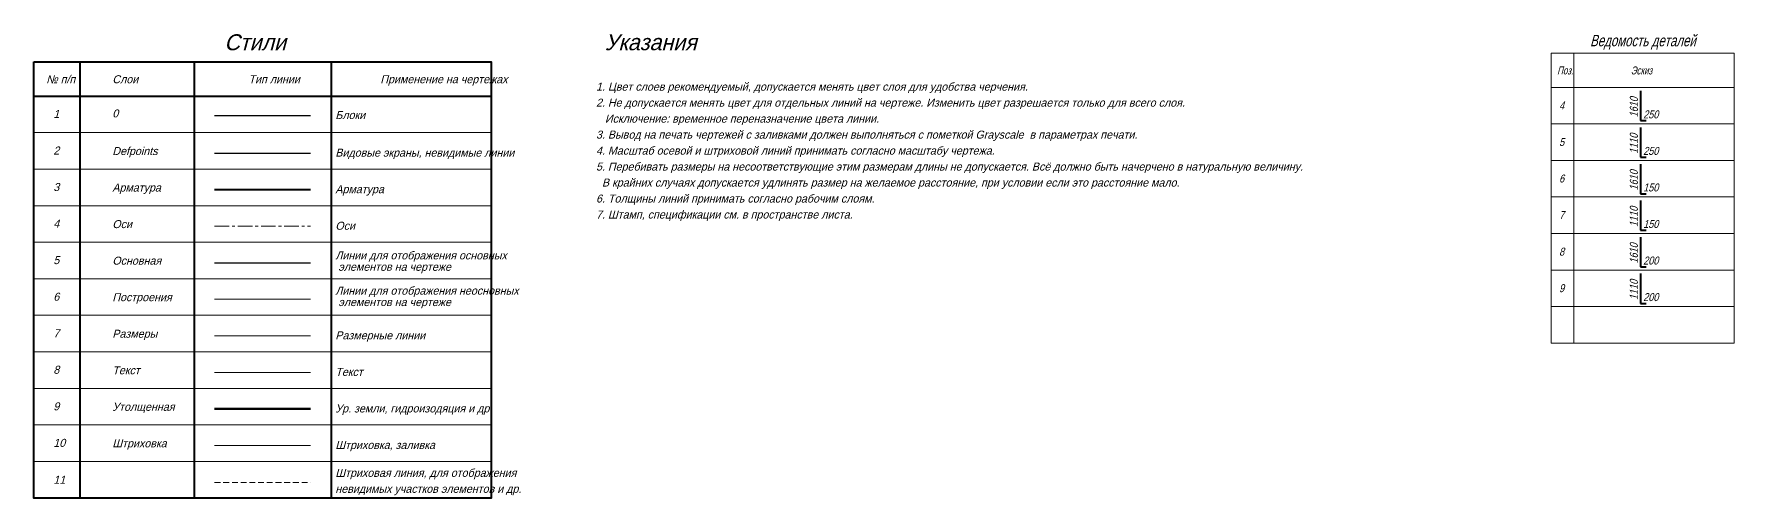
# Model space of a CAD drawing. Header units: millimetres. Extents: x 5929542 to 6152618, y 10240044 to 10382466.
# Drawn here: x 6078247 to 6152618, y 10362122 to 10382441 of the extents above; entities that cross this region are included whole.
import ezdxf
from ezdxf.enums import TextEntityAlignment as Align

# ---------------------------------------------------------------- set-up
doc = ezdxf.new("R2010")
doc.units = ezdxf.units.MM
doc.linetypes.add('осевая', pattern=[50.8, 31.75, -6.35, 6.35, -6.35])
doc.linetypes.add('штриховая', pattern=[19.05, 12.7, -6.35])
doc.layers.get('Defpoints').update_dxf_attribs({"color": 253})
for name, color, linetype, lineweight in [('арматура', 7, 'Continuous', 40), ('Оси', 6, 'осевая', 9), ('Основная', 7, 'Continuous', 30), ('Построения', 7, 'Continuous', 13), ('Размеры', 172, 'Continuous', 13), ('Текст', 134, 'Continuous', 13), ('Утолщенная', 7, 'Continuous', 60), ('Штриховка', 253, 'Continuous', 13)]:
    doc.layers.add(name, color=color, linetype=linetype, lineweight=lineweight)
doc.styles.add('GOST 2.304', font='mipgost.ttf', dxfattribs={"width": 0.75, "oblique": 15})

msp = doc.modelspace()

# ---------------------------------------------------------------- linework, layer by layer
msp.add_line((6086148.32731, 10378873.00297), (6090348.34798, 10378873.00297))
at = {"layer": 'Defpoints'}
msp.add_line((6086148.32731, 10377225.05349), (6090348.34798, 10377225.05349), dxfattribs=at)
at = {"layer": 'арматура'}
for p, q in [((6080247.47898, 10381221.71929), (6080247.47898, 10362121.71929)), ((6085247.47898, 10381221.71929), (6085247.47898, 10362121.71929)), ((6091247.47898, 10381221.71929), (6091247.47898, 10362121.71929)), ((6078247.47898, 10379721.71929), (6098247.47898, 10379721.71929)), ((6148526.28749, 10379946.62223), (6148526.28749, 10378646.62223)), ((6148526.28749, 10378646.62223), (6148776.28749, 10378646.62223)), ((6148526.28749, 10378346.62223), (6148526.28749, 10377046.62223)), ((6148526.28749, 10377046.62223), (6148776.28749, 10377046.62223)), ((6148526.28749, 10376746.62223), (6148526.28749, 10375446.62223)), ((6086148.32731, 10375625.05349), (6090348.34798, 10375625.05349)), ((6148526.28749, 10375446.62223), (6148776.28749, 10375446.62223)), ((6148526.28749, 10375146.62223), (6148526.28749, 10373846.62223)), ((6148526.28749, 10373846.62223), (6148776.28749, 10373846.62223)), ((6148526.28749, 10373546.62223), (6148526.28749, 10372246.62223)), ((6148526.28749, 10372246.62223), (6148776.28749, 10372246.62223)), ((6148526.28749, 10371946.62223), (6148526.28749, 10370646.62223)), ((6148526.28749, 10370646.62223), (6148776.28749, 10370646.62223))]:
    msp.add_line(p, q, dxfattribs=at)
msp.add_lwpolyline([(6078247.47898, 10381221.71929), (6098247.47898, 10381221.71929), (6098247.47898, 10362121.71929), (6078247.47898, 10362121.71929)], close=True, dxfattribs=at)
at = {"layer": 'Оси', "ltscale": 20}
msp.add_line((6086148.32731, 10374025.05349), (6090348.34798, 10374025.05349), dxfattribs=at)
at = {"layer": 'Основная'}
msp.add_line((6086148.32731, 10372425.05349), (6090348.34798, 10372425.05349), dxfattribs=at)
at = {"layer": 'Построения'}
for p, q in [((6144618.45528, 10381603.04321), (6144618.45528, 10368903.04321)), ((6144618.45528, 10381603.04321), (6152618.45528, 10381603.04321)), ((6145618.45528, 10381603.04321), (6145618.45528, 10368903.04321)), ((6152618.45528, 10381603.04321), (6152618.45528, 10368903.04321)), ((6144618.45528, 10380103.04321), (6152618.45528, 10380103.04321)), ((6144618.45528, 10378503.04321), (6152618.45528, 10378503.04321)), ((6078247.47898, 10378121.71929), (6098247.47898, 10378121.71929)), ((6078247.47898, 10376521.71929), (6098247.47898, 10376521.71929)), ((6144618.45528, 10376903.04321), (6152618.45528, 10376903.04321)), ((6078247.47898, 10374921.71929), (6098247.47898, 10374921.71929)), ((6144618.45528, 10375303.04321), (6152618.45528, 10375303.04321)), ((6078247.47898, 10373321.71929), (6098247.47898, 10373321.71929)), ((6144618.45528, 10373703.04321), (6152618.45528, 10373703.04321)), ((6144618.45528, 10372103.04321), (6152618.45528, 10372103.04321)), ((6078247.47898, 10371721.71929), (6098247.47898, 10371721.71929)), ((6086148.32731, 10370825.05349), (6090348.34798, 10370825.05349)), ((6144618.45528, 10370503.04321), (6152618.45528, 10370503.04321)), ((6078247.47898, 10370121.71929), (6098247.47898, 10370121.71929)), ((6144618.45528, 10368903.04321), (6152618.45528, 10368903.04321)), ((6078247.47898, 10368521.71929), (6098247.47898, 10368521.71929)), ((6078247.47898, 10366921.71929), (6098247.47898, 10366921.71929)), ((6078247.47898, 10365321.71929), (6098247.47898, 10365321.71929)), ((6078247.47898, 10363721.71929), (6098247.47898, 10363721.71929)), ((6078247.47898, 10362121.71929), (6098247.47898, 10362121.71929))]:
    msp.add_line(p, q, dxfattribs=at)
at = {"layer": 'Построения', "linetype": 'штриховая', "ltscale": 20}
msp.add_line((6086148.32731, 10362806.56938), (6090348.34798, 10362806.56938), dxfattribs=at)
at = {"layer": 'Размеры'}
msp.add_line((6086148.32731, 10369225.05349), (6090348.34798, 10369225.05349), dxfattribs=at)
at = {"layer": 'Текст'}
msp.add_line((6086148.32731, 10367625.05349), (6090348.34798, 10367625.05349), dxfattribs=at)
at = {"layer": 'Утолщенная'}
msp.add_line((6086148.32731, 10366025.05349), (6090348.34798, 10366025.05349), dxfattribs=at)
at = {"layer": 'Штриховка'}
msp.add_line((6086148.32731, 10364425.05349), (6090348.34798, 10364425.05349), dxfattribs=at)

# ---------------------------------------------------------------- texts
at = {"layer": 'Текст', "style": 'GOST 2.304', "oblique": 15}
for s, height, p in [('Стили', 700, (6086572.55541, 10382079.02746)), ('Указания', 700, (6103216.06087, 10382079.02746)), ('№ п/п', 350, (6078782.07089, 10380458.99649)), ('Слои', 350, (6081675.58981, 10380458.99649)), ('Тип линии', 350, (6087633.02295, 10380458.99649)), ('Применение на чертежах', 350, (6093399.43645, 10380458.99649)), ('1. Цвет слоев рекомендуемый, допускается менять цвет слоя для удобства черчения.', 350, (6102835.58063, 10380134.34667)), ('2. Не допускается менять цвет для отдельных линий на чертеже. Изменить цвет разрешается только для всего слоя.', 350, (6102835.58063, 10379434.34667)), ('1', 350, (6079094.42422, 10378938.1982)), ('0', 350, (6081675.58981, 10378963.24236)), ('Блоки', 350, (6091431.35456, 10378891.95561)), ('   Исключение: временное переназначение цвета линии.', 350, (6102835.58063, 10378734.34667)), ('3. Вывод на печать чертежей с заливками должен выполняться с пометкой Grayscale  в параметрах печати.', 350, (6102835.58063, 10378034.34667)), ('2', 350, (6079094.42422, 10377338.1982)), ('Defpoints', 350, (6081675.58981, 10377315.29287)), ('Видовые экраны, невидимые линии', 350, (6091431.35456, 10377244.00613)), ('4. Масштаб осевой и штриховой линий принимать согласно масштабу чертежа.', 350, (6102835.58063, 10377334.34667)), ('5. Перебивать размеры на несоответствующие этим размерам длины не допускается. Всё должно быть начерчено в натуральную величину.', 350, (6102835.58063, 10376634.34667)), ('3', 350, (6079094.42422, 10375738.1982)), ('Арматура', 350, (6081675.58981, 10375715.29287)), ('Арматура', 350, (6091431.35456, 10375644.00613)), ('  В крайних случаях допускается удлинять размер на желаемое расстояние, при условии если это расстояние мало.', 350, (6102835.58063, 10375934.34667)), ('6. Толщины линий принимать согласно рабочим слоям.', 350, (6102835.58063, 10375234.34667)), ('4', 350, (6079094.42422, 10374138.1982)), ('Оси', 350, (6081675.58981, 10374115.29287)), ('Оси', 350, (6091431.35456, 10374044.00613)), ('7. Штамп, спецификации см. в пространстве листа.', 350, (6102835.58063, 10374534.34667)), ('5', 350, (6079094.42422, 10372538.1982)), ('Основная', 350, (6081675.58981, 10372515.29287)), ('Линии для отображения основных', 350, (6091431.35456, 10372746.05485)), (' элементов на чертеже', 350, (6091431.35456, 10372246.05485)), ('6', 350, (6079094.42422, 10370938.1982)), ('Построения', 350, (6081675.58981, 10370915.29287)), ('Линии для отображения неосновных', 350, (6091431.35456, 10371201.87025)), (' элементов на чертеже', 350, (6091431.35456, 10370701.87025)), ('7', 350, (6079094.42422, 10369338.1982)), ('Размеры', 350, (6081675.58981, 10369315.29287)), ('Размерные линии', 350, (6091431.35456, 10369244.00613)), ('8', 350, (6079094.42422, 10367738.1982)), ('Текст', 350, (6081675.58981, 10367715.29287)), ('Текст', 350, (6091431.35456, 10367644.00613)), ('9', 350, (6079094.42422, 10366138.1982)), ('Утолщенная', 350, (6081675.58981, 10366115.29287)), ('Ур. земли, гидроизодяция и др.', 350, (6091431.35456, 10366044.00613)), ('10', 350, (6079094.42422, 10364538.1982)), ('Штриховка', 350, (6081675.58981, 10364515.29287)), ('Штриховка, заливка', 350, (6091431.35456, 10364444.00613)), ('11', 350, (6079094.42422, 10362919.71409)), ('Штриховая линия, для отображения', 350, (6091431.35456, 10363223.57949)), ('невидимых участков элементов и др.', 350, (6091431.35456, 10362523.57949))]:
    msp.add_text(s, height=height, dxfattribs=at).set_placement(p, align=Align.MIDDLE_LEFT)
at = {"layer": 'Текст', "style": 'GOST 2.304', "oblique": 15, "width": 0.85}
for s, p in [('4', (6144968.82375, 10379136.17888)), ('250', (6148647.53551, 10378745.33251)), ('5', (6144968.82375, 10377536.17888)), ('250', (6148647.53551, 10377145.33251)), ('6', (6144968.82375, 10375936.17888)), ('150', (6148647.53551, 10375545.33251)), ('7', (6144968.82375, 10374336.17888)), ('150', (6148647.53551, 10373945.33251)), ('8', (6144968.82375, 10372736.17888)), ('200', (6148647.53551, 10372345.33251)), ('9', (6144968.82375, 10371136.17888)), ('200', (6148647.53551, 10370745.33251))]:
    msp.add_text(s, height=350, dxfattribs=at).set_placement(p)
for s, p in [('1610', (6148411.21339, 10378791.29138)), ('1110', (6148411.21339, 10377191.29138)), ('1610', (6148411.21339, 10375591.29138)), ('1110', (6148411.21339, 10373991.29138)), ('1610', (6148411.21339, 10372391.29138)), ('1110', (6148411.21339, 10370791.29138))]:
    msp.add_text(s, height=350, rotation=90, dxfattribs=at).set_placement(p)
at = {"layer": 'Текст', "attachment_point": 1, "style": 'GOST 2.304'}
for s, insert, char_height in [('Ведомость деталей', (6146321.72265, 10382402.01508), 500), ('Поз.', (6144879.69163, 10381019.60494), 350), ('Эскиз', (6148101.67826, 10381019.60494), 350)]:
    msp.add_mtext_dynamic_manual_height_columns(s, width=56140, gutter_width=15, heights=[0], dxfattribs=dict(at, insert=insert, char_height=char_height))

doc.saveas('drawing.dxf')
